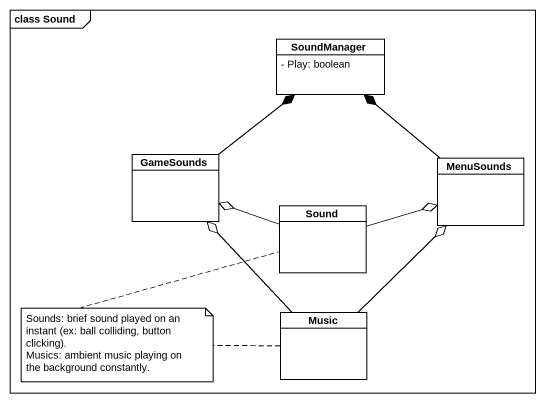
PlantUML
@startuml
mainframe class Sound
hide circle
hide empty members
skinparam classAttributeIconSize 0
class SoundManager {
  - Play: boolean
}
class GameSounds
class MenuSounds
class Sound
class Music
GameSounds -up-* SoundManager
MenuSounds -up-* SoundManager
Sound -left-o GameSounds
Sound -right-o MenuSounds
Music -up-o GameSounds
Music -up-o MenuSounds
note as N1
  Sounds: brief sound played on an instant (ex: ball colliding, button clicking).
  Musics: ambient music playing on the background constantly.
end note
N1 .. Sound
N1 .. Music
@enduml
